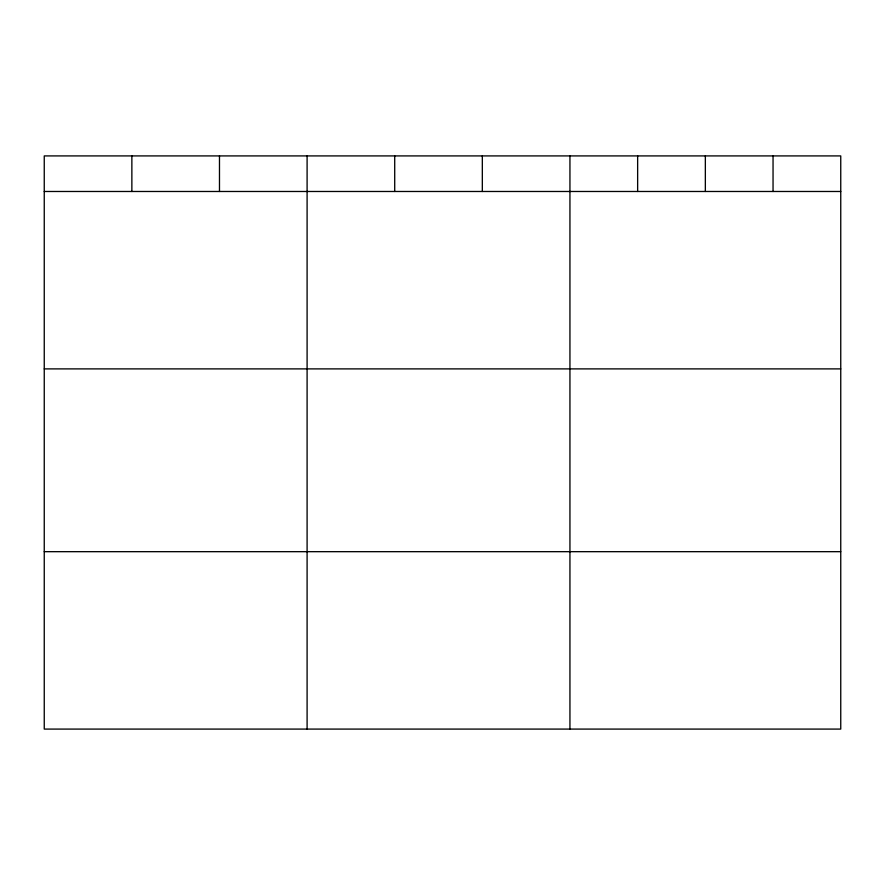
<?xml version="1.0" encoding="UTF-8"?>
<svg xmlns="http://www.w3.org/2000/svg" width="885" height="885" viewBox="0 0 885 885"><rect width="100%" height="100%" fill="white"/><g stroke="black" fill="none" stroke-linecap="round" stroke-linejoin="round"><path stroke-width="1.33" d="M840.75 191.481L840.75 729.085L44.25 729.085L44.25 155.915L840.75 155.915L840.75 191.481L44.25 191.481M44.25 368.89L840.75 368.89M44.25 551.676L840.75 551.676M773.047 155.915L773.047 191.481M705.345 155.915L705.345 191.481M637.642 155.915L637.642 191.481M569.94 155.915L569.94 729.085M482.325 155.915L482.325 191.481M394.71 155.915L394.71 191.481M307.095 155.915L307.095 729.085M219.48 155.915L219.48 191.481M131.865 155.915L131.865 191.481"/></g></svg>
